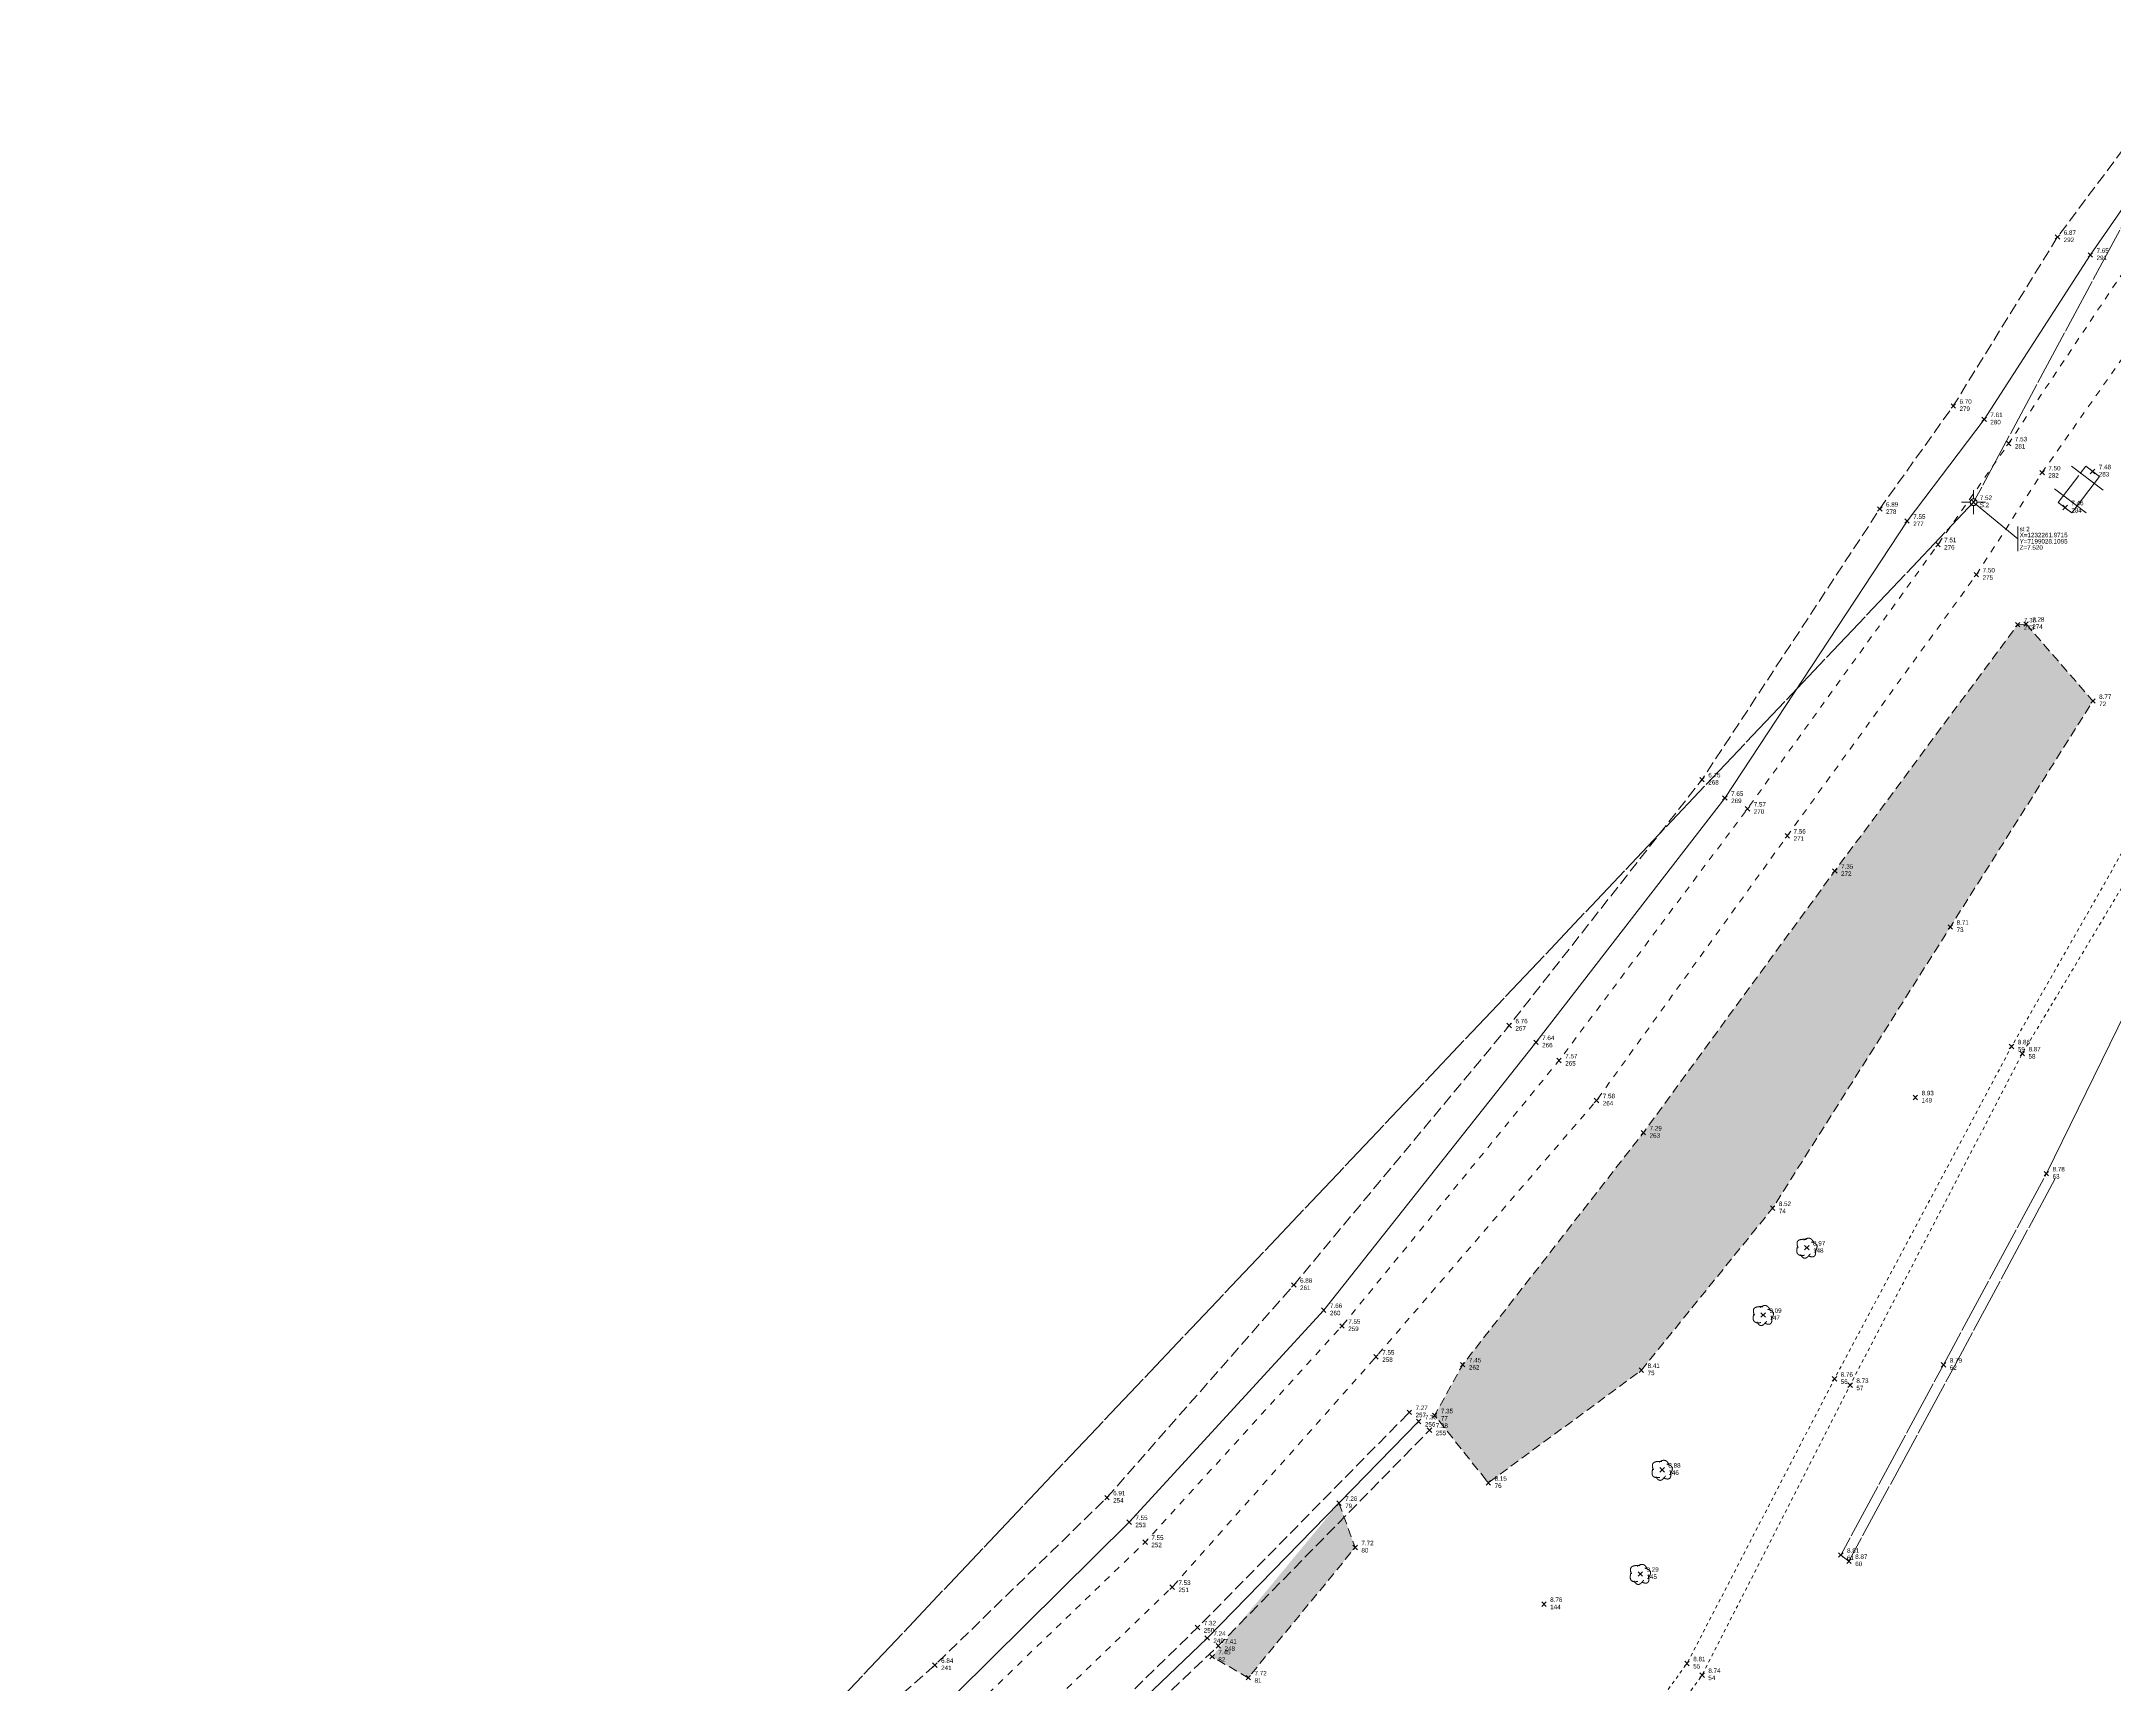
# Model space of a CAD drawing. Header units: metres. Extents: x 1232176 to 1232775, y 7198915 to 7199601.
# Drawn here: x 1232175.8 to 1232268.3, y 7198975.4 to 7199048.6 of the extents above; entities that cross this region are included whole.
import ezdxf

# ---------------------------------------------------------------- set-up
doc = ezdxf.new("R2010")
doc.units = ezdxf.units.M
doc.header["$PDMODE"] = 3
doc.header["$PDSIZE"] = 0.1
for name, pattern in [('LL_0829', [0.6, 0.3, -0.3]), ('OL_0942', [0.7, 0.5, -0.2]), ('SL_1146', [2.5, 2.5, 0]), ('Socle_Continu', [2.5, 2.5, 0]), ('TL_1181', [0.3, 0.15, -0.15]), ('TL_1182', [0.6, 0.4, -0.2]), ('YL_2901', [2.5, 2.5, 0])]:
    doc.linetypes.add(name, pattern=pattern)
for name, color, linetype, lineweight in [('CLOTU_SCS', 212, 'Socle_Continu', 13), ('JARDH_SCS', 82, 'Socle_Continu', 13), ('JARDI_SCS', 82, 'Socle_Continu', 13), ('MOBUR_SCS', 251, 'Socle_Continu', 13), ('NIVEL_SCS', 102, 'Socle_Continu', 13), ('SIGTA_SCI', 7, 'Socle_Continu', 13), ('SIGTM_PSI', 1, 'Socle_Continu', 13), ('SIGTM_SCI', 1, 'Socle_Continu', 13), ('SIGTO_PSI', 255, 'Socle_Continu', 13), ('SIGTO_SCI', 255, 'Socle_Continu', 13), ('VOIRI_SCS', 7, 'Socle_Continu', 13)]:
    doc.layers.add(name, color=color, linetype=linetype, lineweight=lineweight)
for name, color, linetype, lineweight, true_color in [('EAUPL_SCS', 5, 'Socle_Continu', 13, 0x0000ff), ('SIGTR_PSS', 7, 'Socle_Continu', 13, 0x9966cc), ('SIGTS_PSS', 7, 'Socle_Continu', 13, 0x9966cc)]:
    doc.layers.add(name, color=color, linetype=linetype, lineweight=lineweight, true_color=true_color)
doc.styles.get("Standard").update_dxf_attribs({"font": 'arial.ttf'})
doc.styles.add('Style_1', font='WINGDNG2.TTF')
doc.linetypes.add('BL_0064', pattern='A,0.508,-0.381,[">",Standard,S=0.254,R=0,X=-0.3,Y=-0.127],0.381', length=1.27)
doc.linetypes.add('OL_0943', pattern='A,0.4,["│",Standard,S=0.127,R=0,X=-0.32,Y=0.08],0.15,["l ı l ı l",Standard,S=0.127,R=0,X=-0.35,Y=0]', length=0.55)
doc.linetypes.add('SL_1142', pattern='A,0.5,0,["£",Style_1,S=0.1,R=0,X=0.2,Y=0],0.5', length=1)
pattern_1 = [(296.565051, (0.15, 0.18), (1.0000000025, -1.00000000421), [0.02236068, -2.2137073]), (243.434949, (0.16, 0.2), (7.563e-09, -1.000000001118), [0.02236068, -2.2137073]), (0, (0.14, 0.2), (0, 1), [0.02, -0.98]), (285.945396, (0.12, 0.27), (1.0000000011657, -2.9999999985673), [0.0728011, -7.20730879]), (206.565051, (0.14, 0.28), (-1.00000000421, -1.0000000025), [0.02236068, -2.2137073]), (333.434949, (0.12, 0.29), (1.000000001118, 7.563e-09), [0.02236068, -2.2137073]), (251.565051, (0.14, 0.35), (7.2e-11, -1.000000003109), [0.06324555, -3.09903211]), (180, (0.16, 0.35), (-1e-16, -1), [0.02, -0.98]), (296.565051, (0.15, 0.37), (1.0000000025, -1.00000000421), [0.02236068, -2.2137073]), (233.130102, (0.18, 0.41), (-2.0000000185436, -2.9999999876376), [0.05, -4.95]), (180, (0.2, 0.41), (-1e-16, -1), [0.02, -0.98]), (270, (0.2, 0.43), (1, -2e-16), [0.02, -0.98]), (206.565051, (0.24, 0.45), (-1.00000000421, -1.0000000025), [0.04472136, -2.19134662]), (161.565051, (0.27, 0.44), (-1.000000003109, -7.2e-11), [0.03162278, -3.13065488]), (270, (0.27, 0.46), (1, -2e-16), [0.02, -0.98]), (180, (0.33, 0.46), (-1e-16, -1), [0.06, -0.94]), (116.565051, (0.34, 0.44), (-1.0000000025, 1.00000000421), [0.02236068, -2.2137073]), (243.434949, (0.35, 0.46), (7.563e-09, -1.000000001118), [0.02236068, -2.2137073]), (165.963757, (0.39, 0.45), (-1.000000001063, -1.30176e-08), [0.04123106, -4.08187457]), (135, (0.42, 0.42), (-0.99999999832, 6e-17), [0.04242641, -1.37178716]), (90, (0.42, 0.4), (-1, 6e-17), [0.02, -0.98]), (180, (0.44, 0.4), (-1e-16, -1), [0.02, -0.98]), (116.565051, (0.46, 0.36), (-1.0000000025, 1.00000000421), [0.04472136, -2.19134662]), (90, (0.46, 0.34), (-1, 6e-17), [0.02, -0.98]), (153.434949, (0.48, 0.33), (-1.000000001118, -7.563e-09), [0.02236068, -2.2137073]), (90, (0.48, 0.27), (-1, 6e-17), [0.06, -0.94]), (45, (0.46, 0.25), (0, 0.99999999832), [0.02828427, -1.38592929]), (116.565051, (0.47, 0.23), (-1.0000000025, 1.00000000421), [0.02236068, -2.2137073]), (68.198591, (0.45, 0.18), (0.99999997321, 3.000000010085), [0.05385165, -5.33131316]), (18.434949, (0.42, 0.17), (1.99999999364, 1.00000000929), [0.03162278, -3.13065488]), (90, (0.42, 0.15), (-1, 6e-17), [0.02, -0.98]), (36.869898, (0.38, 0.12), (0.999999993819, 1.000000006181), [0.05, -4.95]), (0, (0.35, 0.12), (0, 1), [0.03, -0.97]), (63.434949, (0.34, 0.1), (-7.563e-09, 1.000000001118), [0.02236068, -2.2137073]), (0, (0.28, 0.1), (0, 1), [0.06, -0.94]), (315, (0.26, 0.12), (0.99999999832, -3e-16), [0.02828427, -1.38592929]), (26.565051, (0.24, 0.11), (1.00000000421, 1.0000000025), [0.02236068, -2.2137073]), (341.565051, (0.21, 0.12), (1.000000003109, 7.2e-11), [0.03162278, -3.13065488]), (321.340192, (0.16, 0.16), (4.0000000117843, -2.999999983464), [0.06403124, -6.339093]), (90, (0.31, 0.27), (-1, 6e-17), [0.02, -0.98]), (0, (0.29, 0.27), (0, 1), [0.02, -0.98]), (270, (0.29, 0.29), (1, -2e-16), [0.02, -0.98]), (180, (0.31, 0.29), (-1e-16, -1), [0.02, -0.98]), (90, (0.75, 0.77), (-1, 6e-17), [0.02, -0.98]), (0, (0.73, 0.77), (0, 1), [0.02, -0.98]), (270, (0.73, 0.79), (1, -2e-16), [0.02, -0.98]), (180, (0.75, 0.79), (-1e-16, -1), [0.02, -0.98]), (296.565051, (0.59, 0.68), (1.0000000025, -1.00000000421), [0.02236068, -2.2137073]), (243.434949, (0.6, 0.7), (7.563e-09, -1.000000001118), [0.02236068, -2.2137073]), (0, (0.58, 0.7), (0, 1), [0.02, -0.98]), (285.945396, (0.56, 0.77), (1.0000000011657, -2.9999999985673), [0.0728011, -7.20730879]), (206.565051, (0.58, 0.78), (-1.00000000421, -1.0000000025), [0.02236068, -2.2137073]), (333.434949, (0.56, 0.79), (1.000000001118, 7.563e-09), [0.02236068, -2.2137073]), (251.565051, (0.58, 0.85), (7.2e-11, -1.000000003109), [0.06324555, -3.09903211]), (180, (0.6, 0.85), (-1e-16, -1), [0.02, -0.98]), (296.565051, (0.59, 0.87), (1.0000000025, -1.00000000421), [0.02236068, -2.2137073]), (233.130102, (0.62, 0.91), (-2.0000000185436, -2.9999999876376), [0.05, -4.95]), (180, (0.64, 0.91), (-1e-16, -1), [0.02, -0.98]), (270, (0.64, 0.93), (1, -2e-16), [0.02, -0.98]), (206.565051, (0.68, 0.95), (-1.00000000421, -1.0000000025), [0.04472136, -2.19134662]), (161.565051, (0.71, 0.94), (-1.000000003109, -7.2e-11), [0.03162278, -3.13065488]), (270, (0.71, 0.96), (1, -2e-16), [0.02, -0.98]), (180, (0.77, 0.96), (-1e-16, -1), [0.06, -0.94]), (116.565051, (0.78, 0.94), (-1.0000000025, 1.00000000421), [0.02236068, -2.2137073]), (243.434949, (0.79, 0.96), (7.563e-09, -1.000000001118), [0.02236068, -2.2137073]), (165.963757, (0.83, 0.95), (-1.000000001063, -1.30176e-08), [0.04123106, -4.08187457]), (135, (0.86, 0.92), (-0.99999999832, 6e-17), [0.04242641, -1.37178716]), (90, (0.86, 0.9), (-1, 6e-17), [0.02, -0.98]), (180, (0.88, 0.9), (-1e-16, -1), [0.02, -0.98]), (116.565051, (0.9, 0.86), (-1.0000000025, 1.00000000421), [0.04472136, -2.19134662]), (90, (0.9, 0.84), (-1, 6e-17), [0.02, -0.98]), (153.434949, (0.92, 0.83), (-1.000000001118, -7.563e-09), [0.02236068, -2.2137073]), (90, (0.92, 0.77), (-1, 6e-17), [0.06, -0.94]), (45, (0.9, 0.75), (0, 0.99999999832), [0.02828427, -1.38592929]), (116.565051, (0.91, 0.73), (-1.0000000025, 1.00000000421), [0.02236068, -2.2137073]), (68.198591, (0.89, 0.68), (0.99999997321, 3.000000010085), [0.05385165, -5.33131316]), (18.434949, (0.86, 0.67), (1.99999999364, 1.00000000929), [0.03162278, -3.13065488]), (90, (0.86, 0.65), (-1, 6e-17), [0.02, -0.98]), (36.869898, (0.82, 0.62), (0.999999993819, 1.000000006181), [0.05, -4.95]), (0, (0.79, 0.62), (0, 1), [0.03, -0.97]), (63.434949, (0.78, 0.6), (-7.563e-09, 1.000000001118), [0.02236068, -2.2137073]), (0, (0.72, 0.6), (0, 1), [0.06, -0.94]), (315, (0.7, 0.62), (0.99999999832, -3e-16), [0.02828427, -1.38592929]), (26.565051, (0.68, 0.61), (1.00000000421, 1.0000000025), [0.02236068, -2.2137073]), (341.565051, (0.65, 0.62), (1.000000003109, 7.2e-11), [0.03162278, -3.13065488]), (321.340192, (0.6, 0.66), (4.0000000117843, -2.999999983464), [0.06403124, -6.339093]), (296.565051, (0.51, 0.265), (1.0000000025, -1.00000000421), [0.01118034, -2.22488764]), (243.434949, (0.515, 0.275), (7.563e-09, -1.000000001118), [0.01118034, -2.22488764]), (0, (0.505, 0.275), (0, 1), [0.01, -0.99]), (285.945396, (0.495, 0.31), (1.0000000011657, -2.9999999985673), [0.03640055, -7.24370934]), (206.565051, (0.505, 0.315), (-1.00000000421, -1.0000000025), [0.01118034, -2.22488764]), (333.434949, (0.495, 0.32), (1.000000001118, 7.563e-09), [0.01118034, -2.22488764]), (251.565051, (0.505, 0.35), (7.2e-11, -1.000000003109), [0.03162278, -3.13065488]), (180, (0.515, 0.35), (-1e-16, -1), [0.01, -0.99]), (296.565051, (0.51, 0.36), (1.0000000025, -1.00000000421), [0.01118034, -2.22488764]), (233.130102, (0.525, 0.38), (-2.0000000185436, -2.9999999876376), [0.025, -4.975]), (180, (0.535, 0.38), (-1e-16, -1), [0.01, -0.99]), (270, (0.535, 0.39), (1, -2e-16), [0.01, -0.99]), (206.565051, (0.555, 0.4), (-1.00000000421, -1.0000000025), [0.02236068, -2.2137073]), (161.565051, (0.57, 0.395), (-1.000000003109, -7.2e-11), [0.01581139, -3.14646627]), (270, (0.57, 0.405), (1, -2e-16), [0.01, -0.99]), (180, (0.6, 0.405), (-1e-16, -1), [0.03, -0.97]), (116.565051, (0.605, 0.395), (-1.0000000025, 1.00000000421), [0.01118034, -2.22488764]), (243.434949, (0.61, 0.405), (7.563e-09, -1.000000001118), [0.01118034, -2.22488764]), (165.963757, (0.63, 0.4), (-1.000000001063, -1.30176e-08), [0.02061553, -4.1024901]), (135, (0.645, 0.385), (-0.99999999832, 6e-17), [0.0212132, -1.39300036]), (90, (0.645, 0.375), (-1, 6e-17), [0.01, -0.99]), (180, (0.655, 0.375), (-1e-16, -1), [0.01, -0.99]), (116.565051, (0.665, 0.355), (-1.0000000025, 1.00000000421), [0.02236068, -2.2137073]), (90, (0.665, 0.345), (-1, 6e-17), [0.01, -0.99]), (153.434949, (0.675, 0.34), (-1.000000001118, -7.563e-09), [0.01118034, -2.22488764]), (90, (0.675, 0.31), (-1, 6e-17), [0.03, -0.97]), (45, (0.665, 0.3), (0, 0.99999999832), [0.01414214, -1.40007143]), (116.565051, (0.67, 0.29), (-1.0000000025, 1.00000000421), [0.01118034, -2.22488764]), (68.198591, (0.66, 0.265), (0.99999997321, 3.000000010085), [0.02692582, -5.35823898]), (18.434949, (0.645, 0.26), (1.99999999364, 1.00000000929), [0.01581139, -3.14646627]), (90, (0.645, 0.25), (-1, 6e-17), [0.01, -0.99]), (36.869898, (0.625, 0.235), (0.999999993819, 1.000000006181), [0.025, -4.975]), (0, (0.61, 0.235), (0, 1), [0.015, -0.985]), (63.434949, (0.605, 0.225), (-7.563e-09, 1.000000001118), [0.01118034, -2.22488764]), (0, (0.575, 0.225), (0, 1), [0.03, -0.97]), (315, (0.565, 0.235), (0.99999999832, -3e-16), [0.01414214, -1.40007143]), (26.565051, (0.555, 0.23), (1.00000000421, 1.0000000025), [0.01118034, -2.22488764]), (341.565051, (0.54, 0.235), (1.000000003109, 7.2e-11), [0.01581139, -3.14646627]), (321.340192, (0.515, 0.255), (4.0000000117843, -2.999999983464), [0.03201562, -6.37110862]), (90, (0.59, 0.31), (-1, 6e-17), [0.01, -0.99]), (0, (0.58, 0.31), (0, 1), [0.01, -0.99]), (270, (0.58, 0.32), (1, -2e-16), [0.01, -0.99]), (180, (0.59, 0.32), (-1e-16, -1), [0.01, -0.99]), (90, (0.325, 0.74), (-1, 6e-17), [0.01, -0.99]), (0, (0.315, 0.74), (0, 1), [0.01, -0.99]), (270, (0.315, 0.75), (1, -2e-16), [0.01, -0.99]), (180, (0.325, 0.75), (-1e-16, -1), [0.01, -0.99]), (296.565051, (0.245, 0.695), (1.0000000025, -1.00000000421), [0.01118034, -2.22488764]), (243.434949, (0.25, 0.705), (7.563e-09, -1.000000001118), [0.01118034, -2.22488764]), (0, (0.24, 0.705), (0, 1), [0.01, -0.99]), (285.945396, (0.23, 0.74), (1.0000000011657, -2.9999999985673), [0.03640055, -7.24370934]), (206.565051, (0.24, 0.745), (-1.00000000421, -1.0000000025), [0.01118034, -2.22488764]), (333.434949, (0.23, 0.75), (1.000000001118, 7.563e-09), [0.01118034, -2.22488764]), (251.565051, (0.24, 0.78), (7.2e-11, -1.000000003109), [0.03162278, -3.13065488]), (180, (0.25, 0.78), (-1e-16, -1), [0.01, -0.99]), (296.565051, (0.245, 0.79), (1.0000000025, -1.00000000421), [0.01118034, -2.22488764]), (233.130102, (0.26, 0.81), (-2.0000000185436, -2.9999999876376), [0.025, -4.975]), (180, (0.27, 0.81), (-1e-16, -1), [0.01, -0.99]), (270, (0.27, 0.82), (1, -2e-16), [0.01, -0.99]), (206.565051, (0.29, 0.83), (-1.00000000421, -1.0000000025), [0.02236068, -2.2137073]), (161.565051, (0.305, 0.825), (-1.000000003109, -7.2e-11), [0.01581139, -3.14646627]), (270, (0.305, 0.835), (1, -2e-16), [0.01, -0.99]), (180, (0.335, 0.835), (-1e-16, -1), [0.03, -0.97]), (116.565051, (0.34, 0.825), (-1.0000000025, 1.00000000421), [0.01118034, -2.22488764]), (243.434949, (0.345, 0.835), (7.563e-09, -1.000000001118), [0.01118034, -2.22488764]), (165.963757, (0.365, 0.83), (-1.000000001063, -1.30176e-08), [0.02061553, -4.1024901]), (135, (0.38, 0.815), (-0.99999999832, 6e-17), [0.0212132, -1.39300036]), (90, (0.38, 0.805), (-1, 6e-17), [0.01, -0.99]), (180, (0.39, 0.805), (-1e-16, -1), [0.01, -0.99]), (116.565051, (0.4, 0.785), (-1.0000000025, 1.00000000421), [0.02236068, -2.2137073]), (90, (0.4, 0.775), (-1, 6e-17), [0.01, -0.99]), (153.434949, (0.41, 0.77), (-1.000000001118, -7.563e-09), [0.01118034, -2.22488764]), (90, (0.41, 0.74), (-1, 6e-17), [0.03, -0.97]), (45, (0.4, 0.73), (0, 0.99999999832), [0.01414214, -1.40007143]), (116.565051, (0.405, 0.72), (-1.0000000025, 1.00000000421), [0.01118034, -2.22488764]), (68.198591, (0.395, 0.695), (0.99999997321, 3.000000010085), [0.02692582, -5.35823898]), (18.434949, (0.38, 0.69), (1.99999999364, 1.00000000929), [0.01581139, -3.14646627]), (90, (0.38, 0.68), (-1, 6e-17), [0.01, -0.99]), (36.869898, (0.36, 0.665), (0.999999993819, 1.000000006181), [0.025, -4.975]), (0, (0.345, 0.665), (0, 1), [0.015, -0.985]), (63.434949, (0.34, 0.655), (-7.563e-09, 1.000000001118), [0.01118034, -2.22488764]), (0, (0.31, 0.655), (0, 1), [0.03, -0.97]), (315, (0.3, 0.665), (0.99999999832, -3e-16), [0.01414214, -1.40007143]), (26.565051, (0.29, 0.66), (1.00000000421, 1.0000000025), [0.01118034, -2.22488764]), (341.565051, (0.275, 0.665), (1.000000003109, 7.2e-11), [0.01581139, -3.14646627]), (321.340192, (0.25, 0.685), (4.0000000117843, -2.999999983464), [0.03201562, -6.37110862]), (0, (0.78, 0.78), (0, 1), [0.13, -0.87]), (59.036243, (0.75, 0.81), (1.0000000137878, 1.999999997031), [0.11661904, -5.71433286]), (38.659808, (0.81, 0.83), (1.000000007959, 0.9999999959662), [0.06403124, -6.339093]), (120.963757, (0.72, 0.82), (-2.0000000296986, 2.9999999828884), [0.11661904, -5.71433286]), (169.695154, (0.7, 0.79), (-6.0000000095237, 0.9999999502402), [0.1118034, -11.06853649]), (213.690068, (0.71, 0.76), (-0.999999990211, -1.000000009531), [0.10816654, -3.49738474]), (259.695154, (0.73, 0.73), (-0.9999999502402, -6.0000000095237), [0.1118034, -11.06853649]), (288.434949, (0.78, 0.73), (1.00000000929, -1.99999999364), [0.09486833, -3.06740933]), (333.434949, (0.82, 0.74), (1.000000001118, 7.563e-09), [0.06708204, -2.16898594]), (333.434949, (0.38, 0.24), (1.000000001118, 7.563e-09), [0.06708204, -2.16898594]), (288.434949, (0.34, 0.23), (1.00000000929, -1.99999999364), [0.09486833, -3.06740933]), (259.695154, (0.29, 0.23), (-0.9999999502402, -6.0000000095237), [0.1118034, -11.06853649]), (213.690068, (0.27, 0.26), (-0.999999990211, -1.000000009531), [0.10816654, -3.49738474]), (169.695154, (0.26, 0.29), (-6.0000000095237, 0.9999999502402), [0.1118034, -11.06853649]), (120.963757, (0.28, 0.32), (-2.0000000296986, 2.9999999828884), [0.11661904, -5.71433286]), (38.659808, (0.37, 0.33), (1.000000007959, 0.9999999959662), [0.06403124, -6.339093]), (59.036243, (0.31, 0.31), (1.0000000137878, 1.999999997031), [0.11661904, -5.71433286]), (0, (0.34, 0.28), (0, 1), [0.13, -0.87])]

# ---------------------------------------------------------------- blocks, each defined once
blk = doc.blocks.new('YP_1521')
at = {"layer": 'SIGTO_SCI', "color": 7, "linetype": 'Socle_Continu'}
blk.add_point((0, 0), dxfattribs=at)
at = {"layer": 'SIGTA_SCI', "linetype": 'Socle_Continu'}
blk.add_attdef('ALT', (0.278, 0.099), '', height=0.2, dxfattribs=at)
at = {"layer": 'SIGTA_SCI', "linetype": 'Socle_Continu', "flags": 9}
blk.add_attdef('CALQUE_ALT', (1.69, -1.18), '', height=0.2, dxfattribs=at)
at = {"layer": 'SIGTM_SCI', "linetype": 'Socle_Continu'}
blk.add_attdef('MAT', (0.278, -0.223), '', height=0.2, dxfattribs=at)
at = {"layer": 'SIGTM_SCI', "linetype": 'Socle_Continu', "flags": 9}
blk.add_attdef('CALQUE_MAT', (1.69, -1.501), '', height=0.2, dxfattribs=at)
at = {"layer": 'SIGTO_SCI', "linetype": 'Socle_Continu', "flags": 9}
for tag, p in [('ID', (1.69, 0.105)), ('CALQUE', (1.69, -0.859)), ('NATURE', (1.69, -0.216)), ('FAMILLE', (1.69, -0.538)), ('PCRS', (1.69, -1.823))]:
    blk.add_attdef(tag, p, '', height=0.2, dxfattribs=at)
blk = doc.blocks.new('TP_1203')
at = {"layer": 'JARDI_SCS', "linetype": 'Socle_Continu'}
for points in [[(-0.414, 0.059, 0.030688), (-0.44, -0.051, 0.042762), (-0.448, -0.139, 0.002681), (-0.448, -0.145, 0.068057), (-0.437, -0.22, 0.027564), (-0.43, -0.238, 0.0661), (-0.407, -0.278, 0.02929), (-0.395, -0.292, 0.071575), (-0.359, -0.319, 0.024959), (-0.339, -0.328, 0.055555), (-0.293, -0.342, 0.042997), (-0.227, -0.347, 0.011964), (-0.208, -0.347, 0.03671), (-0.105, -0.334)], [(-0.02, 0.369, 0.026081), (-0.147, 0.375, 0.000498), (-0.149, 0.375, 0.000061), (-0.149, 0.375, 0.039737), (-0.254, 0.367, 0.05935), (-0.332, 0.345, 0.002412), (-0.335, 0.344, 0.092506), (-0.393, 0.305, 0.000753), (-0.393, 0.305, 0.098491), (-0.424, 0.258, 0.011844), (-0.427, 0.252, 0.083514), (-0.437, 0.191, 0.009601), (-0.437, 0.184, 0.062383), (-0.423, 0.101, 0.027233), (-0.4, 0.034, 0.012932), (-0.386, 0.003)], [(0.317, 0.2, 0.007667), (0.31, 0.219, 0.026874), (0.279, 0.282, 0.047786), (0.236, 0.346, 0.023985), (0.22, 0.364, 0.040407), (0.188, 0.391, 0.05708), (0.15, 0.412, 0.021505), (0.134, 0.418, 0.075257), (0.079, 0.426, 0.004647), (0.075, 0.426, 0.067031), (0.011, 0.416, 0.025669), (-0.025, 0.403, 0.024468), (-0.058, 0.388, 0.036292), (-0.133, 0.341)], [(0.373, -0.166, 0.034341), (0.42, -0.085, 0.016386), (0.431, -0.062, 0.033024), (0.447, -0.013, 0.065516), (0.455, 0.048, 0.004498), (0.455, 0.052, 0.088708), (0.444, 0.108, 0.001985), (0.443, 0.11, 0.087204), (0.413, 0.157, 0.010127), (0.407, 0.164, 0.060799), (0.363, 0.198, 0.037701), (0.311, 0.224, 0.012492), (0.293, 0.231, 0.034867), (0.205, 0.256)], [(-0.274, -0.306, 0.039486), (-0.23, -0.38, 0.04359), (-0.198, -0.418, 0.016585), (-0.184, -0.431, 0.081902), (-0.139, -0.459, 0.006579), (-0.135, -0.461, 0.089308), (-0.092, -0.468, 0.016983), (-0.084, -0.468, 0.078527), (-0.037, -0.457, 0.013117), (-0.03, -0.454, 0.063228), (0.027, -0.417, 0.02257), (0.061, -0.386, 0.018838), (0.086, -0.359, 0.027877), (0.148, -0.278)], [(0.064, -0.363, 0.004702), (0.076, -0.368, 0.029397), (0.155, -0.395, 0.053456), (0.231, -0.408, 0.017025), (0.243, -0.409, 0.067312), (0.292, -0.402, 0.029038), (0.305, -0.398, 0.085197), (0.338, -0.377, 0.008842), (0.341, -0.374, 0.097758), (0.369, -0.332, 0.000163), (0.369, -0.332, 0.072483), (0.386, -0.268, 0.026786), (0.388, -0.219, 0.018833), (0.387, -0.184, 0.02958), (0.373, -0.081)]]:
    blk.add_lwpolyline(points, format="xyb", dxfattribs=at)
at = {"layer": 'JARDI_SCS', "linetype": 'Socle_Continu', "flags": 9}
for tag, p in [('NATURE', (0.889, -0.075)), ('ID', (0.889, 0.246)), ('CALQUE', (0.889, -0.718)), ('FAMILLE', (0.889, -0.396)), ('PCRS', (0.889, -1.039))]:
    blk.add_attdef(tag, p, '', height=0.2, dxfattribs=at)
blk = doc.blocks.new('*U46')
at = {"layer": 'SIGTO_PSI', "linetype": 'Socle_Continu'}
blk.add_line((1.966, -1.638), (0, 0), dxfattribs=at)
at = {"layer": 'SIGTO_PSI', "linetype": 'Socle_Continu', "flags": 128}
blk.add_lwpolyline([(1.966, -2.188), (1.966, -1.088)], dxfattribs=at)
at = {"layer": 'SIGTO_PSI', "color": 7, "linetype": 'Socle_Continu'}
blk.add_point((0, 0), dxfattribs=at)
at = {"layer": 'SIGTM_PSI', "linetype": 'Socle_Continu', "flags": 9}
blk.add_attdef('CALQUE_MAT', (1.598, -0.695), '', height=0.2, dxfattribs=at)
at = {"layer": 'SIGTM_PSI', "color": 1, "linetype": 'Socle_Continu'}
blk.add_attdef('MAT', (2.054, -1.293), '', height=0.2, dxfattribs=at)
at = {"layer": 'SIGTO_PSI', "linetype": 'Socle_Continu', "flags": 9}
for tag, p in [('NATURE', (1.598, 0.269)), ('FAMILLE', (1.598, -0.052)), ('ID', (1.598, 0.59)), ('CALQUE', (1.598, -0.374)), ('PCRS', (1.598, -1.016))]:
    blk.add_attdef(tag, p, '', height=0.2, dxfattribs=at)
at = {"layer": 'SIGTO_PSI', "linetype": 'Socle_Continu'}
for tag, p in [('X=', (2.054, -1.563)), ('Y=', (2.054, -1.842)), ('Z=', (2.054, -2.12))]:
    blk.add_attdef(tag, p, '', height=0.2, dxfattribs=at)
blk = doc.blocks.new('NP_0921')
at = {"layer": 'MOBUR_SCS', "linetype": 'Socle_Continu', "flags": 128}
blk.add_lwpolyline([(0, -0.188), (0, 0.188), (1, 0.188), (1, -0.188)], close=True, dxfattribs=at)
for points in [[(0.188, -0.438), (0.188, 0.438)], [(0.812, -0.438), (0.812, 0.438)]]:
    blk.add_lwpolyline(points, dxfattribs=at)
at = {"layer": 'MOBUR_SCS', "linetype": 'Socle_Continu', "flags": 9}
for tag, p in [('NATURE', (1.387, 0.266)), ('ID', (1.387, 0.588)), ('FAMILLE', (1.387, -0.055)), ('CALQUE', (1.387, -0.376)), ('PCRS', (1.387, -0.697))]:
    blk.add_attdef(tag, p, '', height=0.2, dxfattribs=at)
blk = doc.blocks.new('YP_2903')
at = {"layer": 'SIGTR_PSS', "color": 5, "linetype": 'Socle_Continu'}
blk.add_line((-0.15, 0), (-0.533, 0), dxfattribs=at)
at = {"layer": 'SIGTR_PSS', "color": 1, "linetype": 'Socle_Continu'}
blk.add_line((0, 0.15), (0, 0.533), dxfattribs=at)
at = {"layer": 'SIGTR_PSS', "color": 3, "linetype": 'Socle_Continu'}
blk.add_line((0.15, 0), (0.533, 0), dxfattribs=at)
at = {"layer": 'SIGTR_PSS', "color": 2, "linetype": 'Socle_Continu'}
blk.add_line((0, -0.15), (0, -0.533), dxfattribs=at)
at = {"layer": 'SIGTR_PSS', "color": 4, "linetype": 'Socle_Continu'}
blk.add_circle((0, 0), 0.15, dxfattribs=at)
at = {"layer": 'SIGTR_PSS', "linetype": 'Socle_Continu', "flags": 9}
for tag, p in [('NATURE', (1.343, -0.016)), ('ID', (1.343, 0.305)), ('CALQUE', (1.343, -0.659)), ('FAMILLE', (1.343, -0.337)), ('PCRS', (1.343, -0.98))]:
    blk.add_attdef(tag, p, '', height=0.2, dxfattribs=at)

msp = doc.modelspace()

# ---------------------------------------------------------------- hatches: boundary and pattern name
at = {"layer": 'JARDH_SCS', "linetype": 'Socle_Continu'}
h = msp.add_hatch(dxfattribs=at)
h.set_pattern_fill('TL_1184', color=256, pattern_type=2)
h.set_pattern_definition(pattern_1)
h.paths.add_polyline_path([(1232260.935, 7199009.18), (1232267.292, 7199019.246), (1232264.308, 7199022.683), (1232263.939, 7199022.652), (1232255.786, 7199011.675), (1232247.251, 7199000.007), (1232239.199, 7198989.67), (1232237.947, 7198987.402), (1232240.343, 7198984.398), (1232247.162, 7198989.422), (1232253.013, 7198996.641)])
h = msp.add_hatch(dxfattribs=at)
h.set_pattern_fill('TL_1184', color=256, pattern_type=2)
h.set_pattern_definition(pattern_1)
h.paths.add_polyline_path([(1232233.681, 7198983.496), (1232234.405, 7198981.52), (1232229.639, 7198975.715), (1232228.027, 7198976.653)])

# ---------------------------------------------------------------- linework, layer by layer
at = {"layer": 'CLOTU_SCS', "linetype": 'SL_1142'}
msp.add_lwpolyline([(1232321.343, 7199110.268), (1232316.554, 7199098.48), (1232314.72, 7199094.099), (1232309.469, 7199083.371), (1232301.457, 7199067.257), (1232294.508, 7199053.869), (1232287.477, 7199040.638), (1232281.893, 7199030.03), (1232279.084, 7199024.794), (1232273.297, 7199014.124), (1232269.107, 7199006.106), (1232265.215, 7198998.184)], dxfattribs=at)
at = {"layer": 'CLOTU_SCS', "linetype": 'SL_1146', "flags": 128}
msp.add_lwpolyline([(1232265.611, 7198997.971), (1232261.028, 7198989.445), (1232256.417, 7198980.912), (1232256.053, 7198981.183), (1232260.632, 7198989.658), (1232265.215, 7198998.184)], dxfattribs=at)
at = {"layer": 'EAUPL_SCS', "linetype": 'BL_0064', "flags": 128}
msp.add_lwpolyline([(1232237.234, 7198987.132), (1232227.806, 7198977.485), (1232220.589, 7198970.568), (1232209.648, 7198961.128), (1232205.946, 7198957.91), (1232198.698, 7198952.616)], dxfattribs=at)
at = {"layer": 'JARDI_SCS', "linetype": 'TL_1181', "flags": 128}
for points in [[(1232197.06, 7198951.518), (1232204.639, 7198950.048), (1232217.277, 7198950.282), (1232230.212, 7198952.401), (1232234.852, 7198955.026), (1232242.295, 7198965.43), (1232249.869, 7198975.83), (1232256.468, 7198988.753), (1232264.142, 7199003.533), (1232271.251, 7199015.397), (1232276.542, 7199025.341), (1232278.484, 7199028.71), (1232285.571, 7199042.458), (1232285.56, 7199042.46), (1232292.377, 7199055.57), (1232299.068, 7199069.119), (1232306.411, 7199084.694), (1232312.811, 7199099.074), (1232315.966, 7199109.521), (1232317.358, 7199111.685), (1232322.389, 7199122.971), (1232326.303, 7199133.223), (1232333.096, 7199149.218), (1232338.076, 7199161.483), (1232342.843, 7199171.409), (1232353.238, 7199171.663), (1232363.741, 7199172.404), (1232365.434, 7199171.286), (1232370.442, 7199166.605)], [(1232197.318, 7198952.162), (1232204.569, 7198950.784), (1232217.427, 7198950.952), (1232229.807, 7198953.043), (1232234.422, 7198955.65), (1232241.426, 7198965.76), (1232249.197, 7198976.349), (1232255.77, 7198989.034), (1232263.664, 7199003.848), (1232270.486, 7199015.828), (1232275.89, 7199025.669), (1232277.688, 7199029.021), (1232284.367, 7199043.587), (1232291.149, 7199056.187), (1232298.121, 7199070.207), (1232305.335, 7199085.131), (1232311.308, 7199100.408), (1232314.657, 7199109.964), (1232316.587, 7199112.624), (1232321.556, 7199123.392), (1232325.17, 7199133.326), (1232331.89, 7199149.966), (1232336.807, 7199161.739), (1232341.221, 7199171.891), (1232340.856, 7199172.183), (1232336.543, 7199171.293), (1232332.148, 7199170.691), (1232330.491, 7199170.096)]]:
    msp.add_lwpolyline(points, dxfattribs=at)
at = {"layer": 'JARDI_SCS', "linetype": 'TL_1182', "flags": 128}
msp.add_lwpolyline([(1232264.308, 7199022.683), (1232267.292, 7199019.246), (1232260.935, 7199009.18), (1232253.013, 7198996.641), (1232247.162, 7198989.422), (1232240.343, 7198984.398), (1232237.947, 7198987.402), (1232239.199, 7198989.67), (1232247.251, 7199000.007), (1232255.786, 7199011.675), (1232263.939, 7199022.652)], close=True, dxfattribs=at)
msp.add_lwpolyline([(1232233.681, 7198983.496), (1232234.405, 7198981.52), (1232229.639, 7198975.715), (1232228.027, 7198976.653)], dxfattribs=at)
at = {"layer": 'NIVEL_SCS', "linetype": 'OL_0942', "flags": 128}
for points in [[(1232175.843, 7198948.586), (1232184.063, 7198952.035), (1232185.912, 7198953.067), (1232187.586, 7198954.543), (1232196.009, 7198960.467), (1232197.895, 7198961.873), (1232206.166, 7198967.949), (1232215.67, 7198976.275), (1232223.339, 7198983.742), (1232231.669, 7198993.219), (1232241.271, 7199004.783), (1232249.867, 7199015.747), (1232257.789, 7199027.81), (1232261.065, 7199032.4), (1232265.711, 7199039.928), (1232275.111, 7199052.483), (1232280.941, 7199064.658), (1232289.527, 7199080.657), (1232295.112, 7199095.177), (1232301.99, 7199108.578), (1232304.953, 7199116.02), (1232309.186, 7199128.746), (1232311.058, 7199135.444), (1232315.678, 7199148.298), (1232317.635, 7199154.919), (1232322.96, 7199170.771), (1232325.868, 7199184.069), (1232327.832, 7199191.764), (1232329.374, 7199201.285), (1232333.205, 7199217.534), (1232336.475, 7199236.642), (1232339.028, 7199249.416), (1232342.845, 7199267.311), (1232346.98, 7199280.386), (1232348.363, 7199287.839), (1232353.702, 7199300.647), (1232359.237, 7199313.654), (1232365.779, 7199322.49)], [(1232198.329, 7198953.228), (1232205.573, 7198958.314), (1232209.331, 7198961.751), (1232220.256, 7198971.01), (1232227.378, 7198977.95), (1232236.819, 7198987.546)], [(1232198.87, 7198952.325), (1232206.275, 7198957.246), (1232210.022, 7198960.794), (1232221.043, 7198970.283), (1232228.304, 7198977.136), (1232237.717, 7198986.748)]]:
    msp.add_lwpolyline(points, dxfattribs=at)
at = {"layer": 'NIVEL_SCS', "linetype": 'OL_0943', "flags": 128}
msp.add_lwpolyline([(1232197.212, 7198958.86), (1232216.636, 7198975.033), (1232224.328, 7198982.646), (1232233.003, 7198992.095), (1232242.461, 7199004.035), (1232250.885, 7199014.922), (1232259.005, 7199027.27), (1232262.44, 7199031.804), (1232267.175, 7199039.126), (1232275.99, 7199051.872), (1232283.106, 7199065.148), (1232290.425, 7199079.683), (1232296.327, 7199093.83), (1232302.82, 7199108.113), (1232306.218, 7199115.725), (1232310.612, 7199128.289), (1232312.698, 7199134.972), (1232317.873, 7199147.99), (1232319.831, 7199154.534), (1232324.487, 7199170.056), (1232327.554, 7199183.528), (1232329.233, 7199190.824), (1232331.587, 7199200.516), (1232335.255, 7199217.139), (1232338.947, 7199235.475), (1232341.694, 7199248.972), (1232344.239, 7199266.838), (1232349.026, 7199279.733), (1232351.55, 7199287.917), (1232355.747, 7199299.629), (1232361.675, 7199312.934), (1232366.247, 7199321.198)], dxfattribs=at)
at = {"layer": 'SIGTS_PSS', "linetype": 'YL_2901', "flags": 128}
msp.add_lwpolyline([(1232242.852, 7198954.501), (1232189.936, 7198952.042), (1232261.971, 7199028.11), (1232304.103, 7199106.496), (1232331.072, 7199190.429), (1232351.22, 7199279.26), (1232386.124, 7199352.6), (1232443.41, 7199421.398), (1232502.151, 7199471.743), (1232588.035, 7199526.334), (1232660.288, 7199552.976), (1232726.202, 7199576.527)], dxfattribs=at)
at = {"layer": 'VOIRI_SCS', "linetype": 'LL_0829', "flags": 128}
for points in [[(1232176.773, 7198945.58), (1232184.824, 7198949.136), (1232189.035, 7198951.799), (1232197.775, 7198957.97), (1232200.189, 7198959.681), (1232207.34, 7198965.315), (1232217.299, 7198974.288), (1232225.041, 7198981.756), (1232233.817, 7198991.391), (1232243.49, 7199003.223), (1232251.893, 7199014.445), (1232260.381, 7199026.224), (1232263.533, 7199030.724), (1232268.608, 7199038.321), (1232276.637, 7199051.367), (1232283.954, 7199064.25), (1232291.337, 7199079.215), (1232297.915, 7199092.936), (1232304.109, 7199106.982), (1232307.537, 7199115.426), (1232311.991, 7199127.535), (1232314.6, 7199134.232), (1232319.371, 7199147.573), (1232321.683, 7199154.294), (1232325.989, 7199169.633), (1232329.343, 7199183.575), (1232330.824, 7199190.558), (1232333.009, 7199200.152), (1232336.846, 7199217.195), (1232340.696, 7199234.515), (1232343.85, 7199248.613), (1232347.53, 7199265.329), (1232350.996, 7199279.313), (1232353.393, 7199287.513), (1232357.503, 7199298.747), (1232363.864, 7199311.926), (1232368.115, 7199320.692), (1232374.195, 7199332.098), (1232381.621, 7199346.074), (1232386.201, 7199353.081), (1232396.053, 7199367.701), (1232403.91, 7199377.482), (1232412.882, 7199388.288), (1232422.231, 7199399.373), (1232432.147, 7199409.931), (1232440.319, 7199418.535), (1232445.041, 7199423.391), (1232455.695, 7199434.462), (1232462.575, 7199440.784), (1232471.228, 7199448.493), (1232482.533, 7199457.491), (1232495.099, 7199466.71), (1232505.71, 7199474.306), (1232517.516, 7199482.88), (1232530.12, 7199491.513), (1232541.806, 7199499.734), (1232554.943, 7199509.045), (1232563.141, 7199514.372), (1232573.343, 7199519.874), (1232585.321, 7199525.593), (1232585.911, 7199525.753), (1232591.509, 7199527.957), (1232595.238, 7199529.79), (1232601.724, 7199532.151), (1232611.467, 7199536.595), (1232624.707, 7199541.603), (1232635.818, 7199545.941), (1232645.963, 7199549.477), (1232655.204, 7199552.678), (1232657.823, 7199553.283), (1232666.129, 7199556.12), (1232673.103, 7199558.567), (1232673.782, 7199559.202)], [(1232264.448, 7198967.142), (1232242.997, 7198952.434), (1232231.973, 7198944.154), (1232227.845, 7198941.62), (1232223.189, 7198939.62), (1232220.63, 7198939.154), (1232219.365, 7198939.33), (1232214.972, 7198940.783), (1232213.989, 7198941.41), (1232204.769, 7198945.131), (1232196.071, 7198947.718), (1232190.401, 7198949.454), (1232199.035, 7198956.071), (1232200.974, 7198957.759), (1232208.559, 7198963.401), (1232218.882, 7198972.656), (1232226.247, 7198979.752), (1232235.334, 7198990.017), (1232245.164, 7199001.443), (1232253.668, 7199013.241), (1232262.097, 7199024.88), (1232265.025, 7199029.428), (1232270.393, 7199037.074), (1232278.528, 7199050.379), (1232285.757, 7199063.391), (1232293.191, 7199078.483), (1232299.512, 7199091.597), (1232305.874, 7199105.985), (1232309.352, 7199114.501), (1232313.991, 7199126.749), (1232314.013, 7199126.735), (1232316.572, 7199133.571), (1232321.418, 7199146.84), (1232323.658, 7199153.346), (1232327.983, 7199169.015), (1232331.288, 7199182.821), (1232332.979, 7199190.084), (1232334.89, 7199199.194), (1232339.034, 7199217.064), (1232342.461, 7199233.272), (1232345.972, 7199248.362), (1232349.435, 7199264.231), (1232352.901, 7199278.613), (1232355.41, 7199286.81), (1232359.336, 7199297.685), (1232365.649, 7199311.082), (1232369.944, 7199319.768), (1232376.31, 7199331.192), (1232383.669, 7199344.852), (1232387.816, 7199351.752), (1232397.929, 7199366.342), (1232397.929, 7199366.339), (1232405.617, 7199376.459), (1232414.476, 7199386.893), (1232423.748, 7199397.724), (1232433.779, 7199408.257), (1232441.695, 7199416.935), (1232446.766, 7199422.267), (1232457.418, 7199433.059), (1232463.623, 7199438.896), (1232473.106, 7199447.147), (1232483.425, 7199455.408), (1232496.702, 7199465.337), (1232506.632, 7199472.59), (1232518.357, 7199480.883), (1232530.969, 7199489.799), (1232543.143, 7199497.952), (1232556.139, 7199507.145), (1232564.529, 7199512.496), (1232574.3, 7199518.05), (1232586.197, 7199523.376), (1232586.718, 7199523.598), (1232588.026, 7199524.127), (1232592.391, 7199525.059), (1232593.696, 7199524.843), (1232594.367, 7199524.3), (1232594.376, 7199523.797), (1232593.886, 7199523.45), (1232593.298, 7199523.09), (1232592.872, 7199522.768)]]:
    msp.add_lwpolyline(points, dxfattribs=at)

# ---------------------------------------------------------------- block references
at = {"layer": 'JARDI_SCS', "linetype": 'Socle_Continu'}
for p in [(1232254.538, 7198994.881), (1232252.592, 7198991.879), (1232248.088, 7198984.98), (1232247.113, 7198980.34)]:
    msp.add_blockref('TP_1203', p, dxfattribs=at)
at = {"layer": 'MOBUR_SCS', "linetype": 'Socle_Continu', "xscale": 2.020148096639181, "yscale": 2.020148096639181, "zscale": 0.9945051713195106, "rotation": 232.6918458638632}
msp.add_blockref('NP_0921', (1232267.275, 7199029.48), dxfattribs=at)
at = {"layer": 'SIGTO_PSI', "color": 193, "linetype": 'Socle_Continu'}
msp.add_blockref('*U46', (1232261.971, 7199028.11), dxfattribs=at).add_auto_attribs({'MAT': 'st 2', 'X=': 'X=1232261.9715', 'Y=': 'Y=7199028.1095', 'Z=': 'Z=7.520'})
at = {"layer": 'SIGTO_SCI', "linetype": 'Socle_Continu'}
for p, values in [((1232265.711, 7199039.928), {'ALT': '6.87', 'MAT': '292'}), ((1232267.175, 7199039.126), {'ALT': '7.65', 'MAT': '291'}), ((1232261.065, 7199032.4), {'ALT': '6.70', 'MAT': '279'}), ((1232262.44, 7199031.804), {'ALT': '7.61', 'MAT': '280'}), ((1232263.533, 7199030.724), {'ALT': '7.53', 'MAT': '281'}), ((1232265.025, 7199029.428), {'ALT': '7.50', 'MAT': '282'}), ((1232267.275, 7199029.48), {'ALT': '7.48', 'MAT': '283'}), ((1232257.789, 7199027.81), {'ALT': '6.89', 'MAT': '278'}), ((1232261.971, 7199028.11), {'ALT': '7.52', 'MAT': 'S.2'}), ((1232266.051, 7199027.873), {'ALT': '7.46', 'MAT': '284'}), ((1232259.005, 7199027.27), {'ALT': '7.55', 'MAT': '277'}), ((1232260.381, 7199026.224), {'ALT': '7.51', 'MAT': '276'}), ((1232262.097, 7199024.88), {'ALT': '7.50', 'MAT': '275'}), ((1232263.939, 7199022.652), {'ALT': '7.38', 'MAT': '273'}), ((1232264.308, 7199022.683), {'ALT': '7.28', 'MAT': '274'}), ((1232267.292, 7199019.246), {'ALT': '8.77', 'MAT': '72'}), ((1232249.867, 7199015.747), {'ALT': '6.75', 'MAT': '268'}), ((1232250.885, 7199014.922), {'ALT': '7.65', 'MAT': '269'}), ((1232251.893, 7199014.445), {'ALT': '7.57', 'MAT': '270'}), ((1232253.668, 7199013.241), {'ALT': '7.56', 'MAT': '271'}), ((1232255.786, 7199011.675), {'ALT': '7.35', 'MAT': '272'}), ((1232260.935, 7199009.18), {'ALT': '8.71', 'MAT': '73'}), ((1232241.271, 7199004.783), {'ALT': '6.76', 'MAT': '267'}), ((1232242.461, 7199004.035), {'ALT': '7.64', 'MAT': '266'}), ((1232263.664, 7199003.848), {'ALT': '8.86', 'MAT': '59'}), ((1232264.142, 7199003.533), {'ALT': '8.87', 'MAT': '58'}), ((1232243.49, 7199003.223), {'ALT': '7.57', 'MAT': '265'}), ((1232259.376, 7199001.576), {'ALT': '8.93', 'MAT': '149'}), ((1232245.164, 7199001.443), {'ALT': '7.58', 'MAT': '264'}), ((1232247.251, 7199000.007), {'ALT': '7.29', 'MAT': '263'}), ((1232265.215, 7198998.184), {'ALT': '8.78', 'MAT': '63'}), ((1232253.013, 7198996.641), {'ALT': '8.52', 'MAT': '74'}), ((1232254.538, 7198994.881), {'ALT': '8.97', 'MAT': '148'}), ((1232231.669, 7198993.219), {'ALT': '6.88', 'MAT': '261'}), ((1232233.003, 7198992.095), {'ALT': '7.66', 'MAT': '260'}), ((1232252.592, 7198991.879), {'ALT': '9.09', 'MAT': '147'}), ((1232233.817, 7198991.391), {'ALT': '7.55', 'MAT': '259'}), ((1232235.334, 7198990.017), {'ALT': '7.55', 'MAT': '258'}), ((1232239.199, 7198989.67), {'ALT': '7.45', 'MAT': '262'}), ((1232260.632, 7198989.658), {'ALT': '8.79', 'MAT': '62'}), ((1232247.162, 7198989.422), {'ALT': '8.41', 'MAT': '75'}), ((1232255.77, 7198989.034), {'ALT': '8.76', 'MAT': '56'}), ((1232256.468, 7198988.753), {'ALT': '8.73', 'MAT': '57'}), ((1232236.819, 7198987.546), {'ALT': '7.27', 'MAT': '257'}), ((1232237.234, 7198987.132), {'ALT': '7.30', 'MAT': '256'}), ((1232237.947, 7198987.402), {'ALT': '7.35', 'MAT': '77'}), ((1232237.717, 7198986.748), {'ALT': '7.38', 'MAT': '255'}), ((1232248.088, 7198984.98), {'ALT': '8.88', 'MAT': '146'}), ((1232240.343, 7198984.398), {'ALT': '8.15', 'MAT': '76'}), ((1232223.339, 7198983.742), {'ALT': '6.91', 'MAT': '254'}), ((1232233.681, 7198983.496), {'ALT': '7.26', 'MAT': '79'}), ((1232224.328, 7198982.646), {'ALT': '7.55', 'MAT': '253'}), ((1232225.041, 7198981.756), {'ALT': '7.55', 'MAT': '252'}), ((1232234.405, 7198981.52), {'ALT': '7.72', 'MAT': '80'}), ((1232247.113, 7198980.34), {'ALT': '9.29', 'MAT': '145'}), ((1232256.053, 7198981.183), {'ALT': '8.81', 'MAT': '61'}), ((1232256.417, 7198980.912), {'ALT': '8.87', 'MAT': '60'}), ((1232226.247, 7198979.752), {'ALT': '7.53', 'MAT': '251'}), ((1232242.819, 7198978.992), {'ALT': '8.76', 'MAT': '144'}), ((1232227.378, 7198977.95), {'ALT': '7.32', 'MAT': '250'}), ((1232227.806, 7198977.485), {'ALT': '7.24', 'MAT': '249'}), ((1232228.027, 7198976.653), {'ALT': '7.45', 'MAT': '82'}), ((1232228.304, 7198977.136), {'ALT': '7.41', 'MAT': '248'}), ((1232215.67, 7198976.275), {'ALT': '6.84', 'MAT': '241'}), ((1232229.639, 7198975.715), {'ALT': '7.72', 'MAT': '81'}), ((1232249.197, 7198976.349), {'ALT': '8.81', 'MAT': '55'}), ((1232249.869, 7198975.83), {'ALT': '8.74', 'MAT': '54'})]:
    msp.add_blockref('YP_1521', p, dxfattribs=at).add_auto_attribs(values)
at = {"layer": 'SIGTR_PSS', "linetype": 'Socle_Continu'}
msp.add_blockref('YP_2903', (1232261.971, 7199028.11), dxfattribs=at)

doc.saveas('drawing.dxf')
